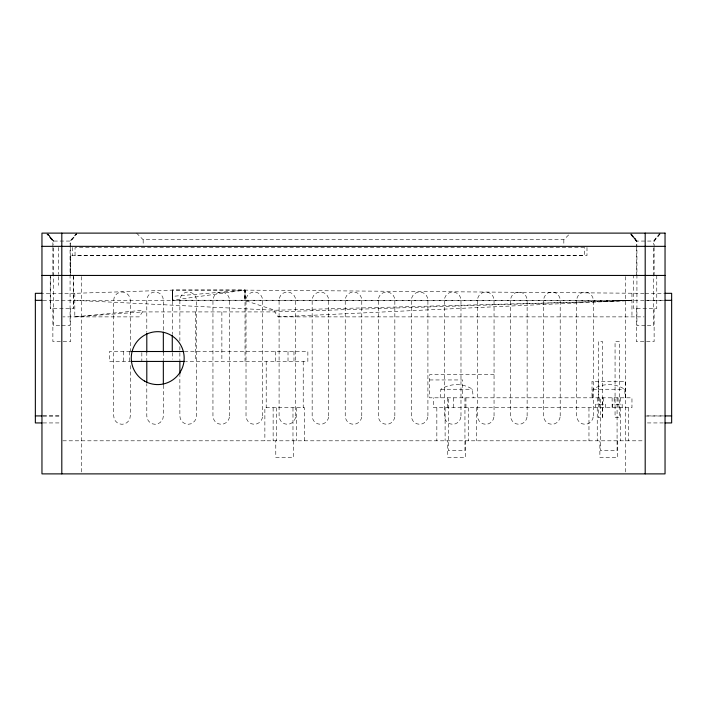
<?xml version="1.0" encoding="UTF-8"?>
<svg xmlns="http://www.w3.org/2000/svg" width="707" height="707" viewBox="0 0 707 707"><rect width="100%" height="100%" fill="white"/><g stroke="black" fill="none" stroke-linecap="round" stroke-linejoin="round"><path stroke-width="0.53" stroke-dasharray="3.54 2.65" d="M644.086 300.36L274.793 310.258L244.958 300.51L245.029 289.985L172.269 289.985L172.269 333.951M598.263 397.811L598.263 381.276M602.567 417.651L602.567 341.587L598.263 341.587L598.263 417.651L602.567 417.651L602.567 397.811M43.021 300.342L172.269 300.369L172.269 289.985M172.269 297.567L172.287 290.126L74.809 293.317L43.021 293.317M644.086 293.317L244.993 290.117L172.287 290.126L172.269 300.369L631.961 300.369L278.098 316.877L274.793 311.92L274.793 310.258L74.809 300.342M172.269 293.113L172.269 300.369L172.287 290.126M172.269 299.945L172.322 296.357L244.993 290.117L244.958 300.51M440.152 397.811L440.894 389.248C450.244 383.079 463.12 383.079 472.47 389.248L473.222 397.811M592.28 397.811L593.032 389.248C602.373 383.079 615.249 383.079 624.599 389.248L625.35 397.811M172.269 300.369L172.314 295.818M659.967 233.911L654.125 241.06L654.125 246.345M76.692 233.116L70.073 241.06L70.073 244.357M660.073 233.116L653.462 241.06L653.462 244.357M660.073 233.911L654.125 241.06L636.265 241.06L630.308 233.911M136.548 233.116L143.168 239.735L563.832 239.735L570.452 233.116M74.809 293.317L74.809 316.877L142.505 310.258L142.505 311.92L139.199 316.877L62.888 316.877M74.809 316.877L142.505 311.92L274.793 311.92L631.961 300.369L172.331 300.219L244.993 290.117L245.029 300.369M645.191 293.317L663.935 293.317M647.4 300.254L663.935 300.254M645.191 300.36L663.935 300.342M278.098 316.877L644.086 316.877M59.671 325.724L53.538 325.724L53.538 245.453M61.809 325.724L70.073 325.724L70.073 245.453M645.191 325.724L636.927 325.724L636.927 245.453M647.329 325.724L653.462 325.724L653.462 245.453M130.185 351.512L109.435 351.512L109.435 361.436L130.185 361.436M184.394 351.512L307.863 351.512L307.863 361.436L185.499 361.436M494.052 374.666L429.564 374.666L429.564 397.811L631.961 397.811L631.961 407.736L433.532 407.736L433.532 397.811M429.564 379.951L462.634 379.951L462.634 397.811M440.894 389.248L472.47 389.248M593.032 389.248L624.599 389.248M43.065 415.919L59.6 415.919M647.4 415.919L663.935 415.919M43.065 416.008L59.6 416.008M645.191 416.008L663.935 416.008M43.065 422.936L59.6 422.936M647.4 422.936L663.935 422.936M62.835 440.806L644.165 440.806M630.971 233.911L636.927 241.06L636.927 244.357M47.59 233.911L53.546 241.06L53.538 244.357M630.414 233.911L636.265 241.06L636.265 246.345M172.278 291.496L172.296 294.996M656.768 275.447L656.768 308.526L633.613 308.517L633.613 275.447M654.125 247.423L654.125 275.447M654.125 308.526L654.125 341.596L636.265 341.596L636.265 308.526M636.265 247.423L636.265 275.447M631.961 293.317L631.961 316.877M628.656 407.736L628.656 440.806M625.615 397.811L625.615 381.276L592.015 381.276L592.015 397.811M625.35 276.552L625.35 473.884M622.178 407.736L622.178 404.431L612.253 404.431L612.253 407.736M620.393 407.736L620.393 440.806M620.26 397.811L620.26 404.431M618.077 397.811L618.077 407.736M617.741 440.806L617.741 457.349L599.881 457.349L599.881 440.806M617.078 397.811L617.078 450.73L600.543 450.73L600.543 397.811M614.171 397.811L614.171 404.431M612.121 397.811L612.121 407.736M605.378 407.736L605.378 404.431L595.453 404.431L595.453 407.736M603.46 397.811L603.46 404.431M599.554 397.811L599.554 407.736M597.371 397.811L597.371 404.431M597.238 407.736L597.238 440.806M588.966 407.736L588.966 440.806M586.987 247.379L586.987 255.607L70.408 255.607L70.408 275.447M563.832 239.735L563.832 245.249M476.527 407.736L476.527 440.806M468.255 407.736L468.255 440.806M465.94 397.811L465.94 407.736M465.613 440.806L465.613 457.349L447.752 457.349L447.752 440.806M464.95 397.811L464.95 450.73L448.415 450.73L448.415 397.811M453.373 397.811L453.373 407.736M447.425 397.811L447.425 407.736M445.11 407.736L445.11 440.806M436.838 407.736L436.838 440.806M304.558 440.806L304.558 407.736L264.869 407.736L264.869 440.806M303.223 361.436L303.223 407.736M296.286 407.736L296.286 440.806M293.971 351.512L293.971 361.436M293.644 440.806L293.644 457.349L275.783 457.349L275.783 440.806M292.981 407.736L292.981 440.806M288.014 351.512L288.014 361.436M276.446 407.736L276.446 440.806M275.447 351.512L275.447 361.436M273.132 407.736L273.141 440.806M266.203 361.436L266.203 407.736M245.029 289.985L245.029 361.436M221.874 311.92L221.874 361.436M195.415 311.92L195.415 361.436M179.87 341.039L179.87 300.254A8.272 8.272 0 0 1 188.142 291.991A8.272 8.272 0 0 1 196.413 300.254L196.413 416.008A8.272 8.272 0 0 1 188.142 424.271A8.272 8.272 0 0 1 179.87 416.008L179.87 375.214M179.87 346.554L179.87 359.783M172.269 352.634L172.269 359.236M163.335 330.019L163.335 300.254A8.272 8.272 0 0 0 155.072 291.991A8.272 8.272 0 0 0 146.8 300.254L146.8 332.228M163.335 352.068L163.335 359.783M163.335 385.138L163.335 416.008A8.272 8.272 0 0 1 155.072 424.271A8.272 8.272 0 0 1 146.8 416.008L146.8 384.034M146.8 352.068L146.8 359.783M143.168 239.735L143.168 245.249M141.842 352.616L141.842 361.436M130.265 352.068L130.265 300.254A8.272 8.272 0 0 0 122.002 291.991A8.272 8.272 0 0 0 113.73 300.254L113.73 416.008A8.272 8.272 0 0 0 122.002 424.271A8.272 8.272 0 0 0 130.265 416.008L130.265 364.193M129.275 351.512L129.275 361.436M123.318 351.512L123.318 361.436M81.65 276.552L81.65 473.884M73.387 275.447L73.387 308.526L50.232 308.526L50.232 275.447M73.289 276.552L73.289 308.526M72.388 247.379L72.388 255.607M70.735 246.345L70.735 241.06L76.656 233.911L70.735 241.06L52.875 241.06L46.927 233.911L52.875 241.06L52.875 246.345M70.735 247.423L70.735 275.447M70.735 308.526L70.735 341.596L52.875 341.596L52.875 308.526M58.504 247.423L58.504 274.369M58.504 276.552L58.504 285.372M52.875 247.423L52.875 275.447M50.33 276.552L50.33 308.526M584.344 247.6L75.039 247.6L75.039 255.545L584.344 255.545L584.344 247.6M619.367 341.587L615.063 341.587L615.063 417.651L619.367 417.651L619.367 341.587M636.927 241.06L631.289 233.911L636.927 241.06M53.546 241.06L47.908 233.911L53.538 241.06M593.27 416.008L593.27 300.254A8.272 8.272 0 0 0 584.998 291.991A8.272 8.272 0 0 0 576.735 300.254L576.735 416.008A8.272 8.272 0 0 0 584.998 424.271A8.272 8.272 0 0 0 593.27 416.008M560.2 416.008L560.2 300.254A8.272 8.272 0 0 0 551.928 291.991A8.272 8.272 0 0 0 543.665 300.254L543.665 416.008A8.272 8.272 0 0 0 551.928 424.271A8.272 8.272 0 0 0 560.2 416.008M527.13 416.008L527.13 300.254A8.272 8.272 0 0 0 518.858 291.991A8.272 8.272 0 0 0 510.587 300.254L510.587 416.008A8.272 8.272 0 0 0 518.858 424.271A8.272 8.272 0 0 0 527.13 416.008M494.052 416.008L494.052 300.254A8.272 8.272 0 0 0 485.789 291.991A8.272 8.272 0 0 0 477.517 300.254L477.517 416.008A8.272 8.272 0 0 0 485.789 424.271A8.272 8.272 0 0 0 494.052 416.008M460.982 416.008L460.982 300.254A8.272 8.272 0 0 0 452.719 291.991A8.272 8.272 0 0 0 444.447 300.254L444.447 416.008A8.272 8.272 0 0 0 452.719 424.271A8.272 8.272 0 0 0 460.982 416.008M427.912 416.008L427.912 300.254A8.272 8.272 0 0 0 419.64 291.991A8.272 8.272 0 0 0 411.377 300.254L411.377 416.008A8.272 8.272 0 0 0 419.64 424.271A8.272 8.272 0 0 0 427.912 416.008M394.842 416.008L394.842 300.254A8.272 8.272 0 0 0 386.57 291.991A8.272 8.272 0 0 0 378.307 300.254L378.307 416.008A8.272 8.272 0 0 0 386.57 424.271A8.272 8.272 0 0 0 394.842 416.008M361.772 416.008L361.772 300.254A8.272 8.272 0 0 0 353.5 291.991A8.272 8.272 0 0 0 345.228 300.254L345.228 416.008A8.272 8.272 0 0 0 353.5 424.271A8.272 8.272 0 0 0 361.772 416.008M328.693 416.008L328.693 300.254A8.272 8.272 0 0 0 320.43 291.991A8.272 8.272 0 0 0 312.158 300.254L312.158 416.008A8.272 8.272 0 0 0 320.43 424.271A8.272 8.272 0 0 0 328.693 416.008M295.623 416.008L295.623 300.254A8.272 8.272 0 0 0 287.36 291.991A8.272 8.272 0 0 0 279.088 300.254L279.088 416.008A8.272 8.272 0 0 0 287.36 424.271A8.272 8.272 0 0 0 295.623 416.008M262.553 416.008L262.553 300.254A8.272 8.272 0 0 0 254.281 291.991A8.272 8.272 0 0 0 246.018 300.254L246.018 416.008A8.272 8.272 0 0 0 254.281 424.271A8.272 8.272 0 0 0 262.553 416.008M229.483 416.008L229.483 300.254A8.272 8.272 0 0 0 221.211 291.991A8.272 8.272 0 0 0 212.948 300.254L212.948 416.008A8.272 8.272 0 0 0 221.211 424.271A8.272 8.272 0 0 0 229.483 416.008"/><path stroke-width="1.06" d="M41.96 246.345L665.04 246.345M41.96 275.447L665.04 275.447M41.925 293.317L35.35 293.317L35.35 422.936L41.96 422.936M665.04 293.317L671.65 293.317L671.65 422.936L665.04 422.936M35.35 300.342L41.925 300.342M665.04 300.342L671.65 300.342M131.475 351.512L183.29 351.512M130.981 361.436L184.394 361.436M35.35 415.919L41.96 415.919M665.04 415.919L671.65 415.919M645.191 233.116L645.191 473.884M179.87 360.888L179.87 374.118M172.269 335.021L172.269 351.538M163.335 332.228L163.335 352.068M163.335 360.888L163.335 384.034M146.8 333.324L146.8 352.068M146.8 360.888L146.8 382.938M61.809 233.116L61.809 473.884M665.04 233.116L41.96 233.116L41.96 473.884L665.04 473.884L665.04 233.116M144.484 381.046A26.459 26.459 0 0 0 184.174 358.131A26.459 26.459 0 0 0 144.484 335.215A26.459 26.459 0 0 0 144.484 381.046"/></g></svg>
